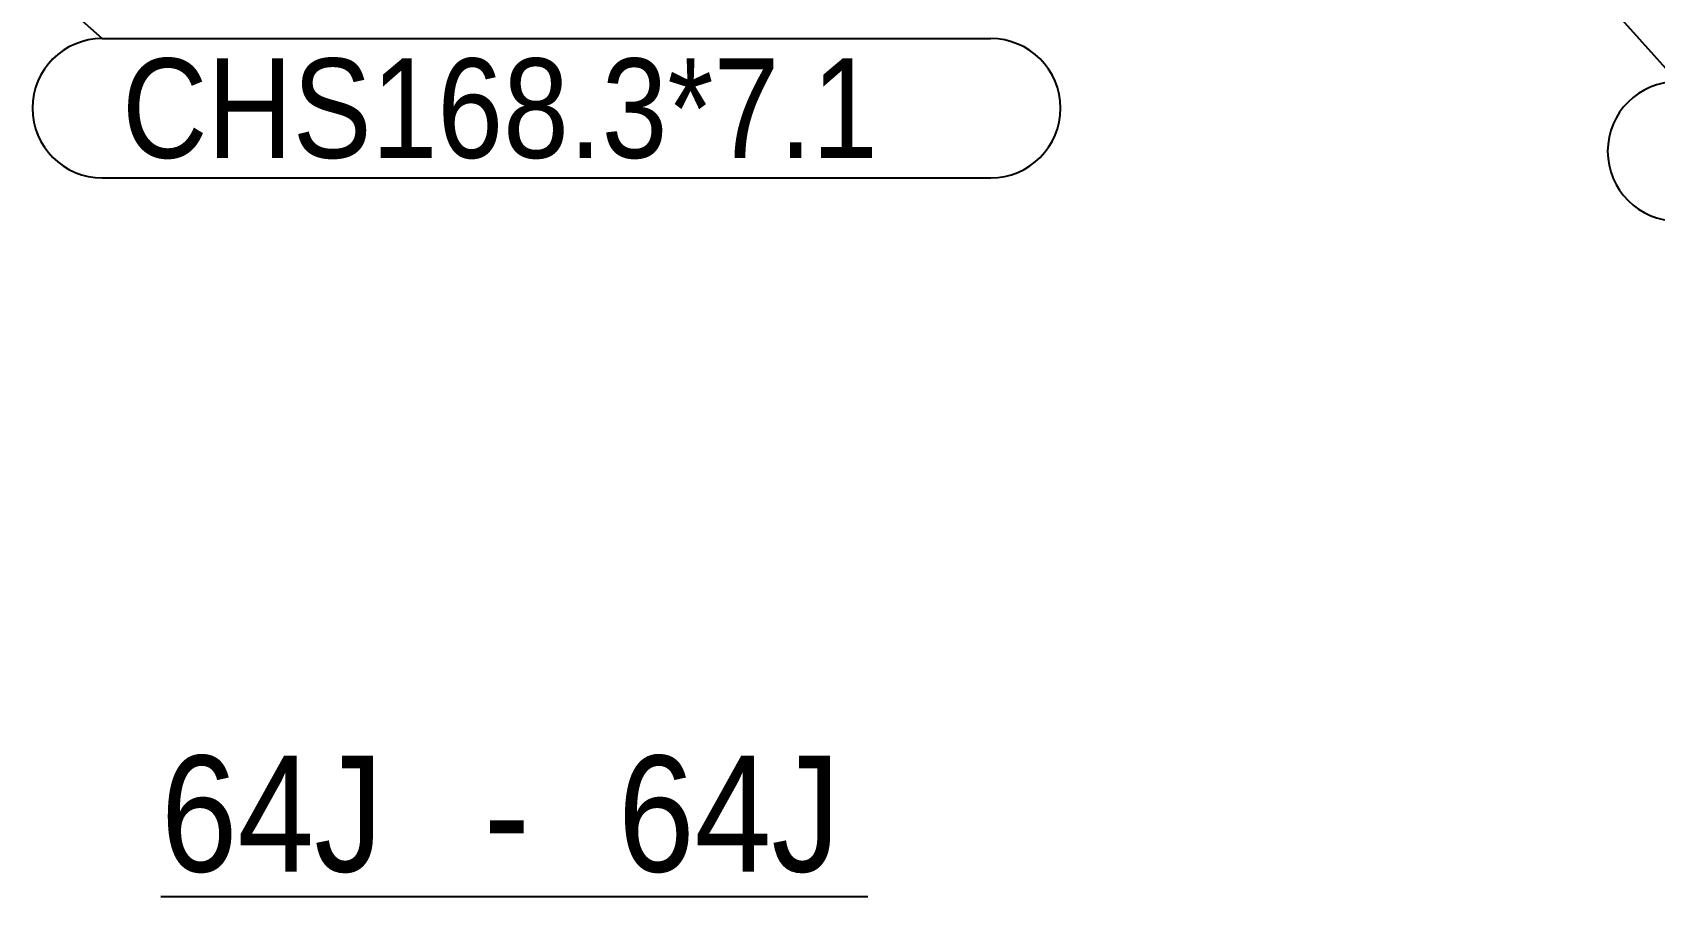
# Model space of a CAD drawing. Header units: millimetres. Extents: x 150000 to 150841, y 150000 to 150594.
# Drawn here: x 150072.43 to 150121.3, y 150433.03 to 150459.08 of the extents above; entities that cross this region are included whole.
import ezdxf

# ---------------------------------------------------------------- set-up
doc = ezdxf.new("R2010")
doc.units = ezdxf.units.MM
doc.linetypes.add('XKITLINE00', pattern=[0])
doc.styles.add('ARIAL', font='arial.ttf')

msp = doc.modelspace()

# ---------------------------------------------------------------- linework, layer by layer
at = {"color": 7, "linetype": 'XKITLINE00'}
for p, q in [((150117.181, 150462.988), (150121.991, 150457.597)), ((150073.382, 150459.917), (150074.526, 150458.896)), ((150074.526, 150458.896), (150101.303, 150458.896)), ((150074.526, 150454.696), (150101.303, 150454.696))]:
    msp.add_line(p, q, dxfattribs=at)
at = {"color": 6, "linetype": 'XKITLINE00'}
msp.add_line((150076.293, 150433.026), (150097.594, 150433.026), dxfattribs=at)
at = {"color": 7, "linetype": 'XKITLINE00'}
for centre, start, end in [((150074.526, 150456.796), 90, 270), ((150101.303, 150456.796), 270, 90), ((150121.991, 150455.497), 90, 270)]:
    msp.add_arc(centre, 2.1, start, end, dxfattribs=at)

# ---------------------------------------------------------------- texts
at = {"color": 3, "style": 'ARIAL', "width": 0.85}
msp.add_text('CHS168.3*7.1', height=3, dxfattribs=at).set_placement((150075.126, 150455.296))
at = {"color": 6, "style": 'ARIAL', "width": 0.85}
for s, p in [('64J', (150076.293, 150433.776)), ('64J', (150090.068, 150433.776)), (' - ', (150084.87, 150433.776))]:
    msp.add_text(s, height=3.5, dxfattribs=at).set_placement(p)

doc.saveas('drawing.dxf')
